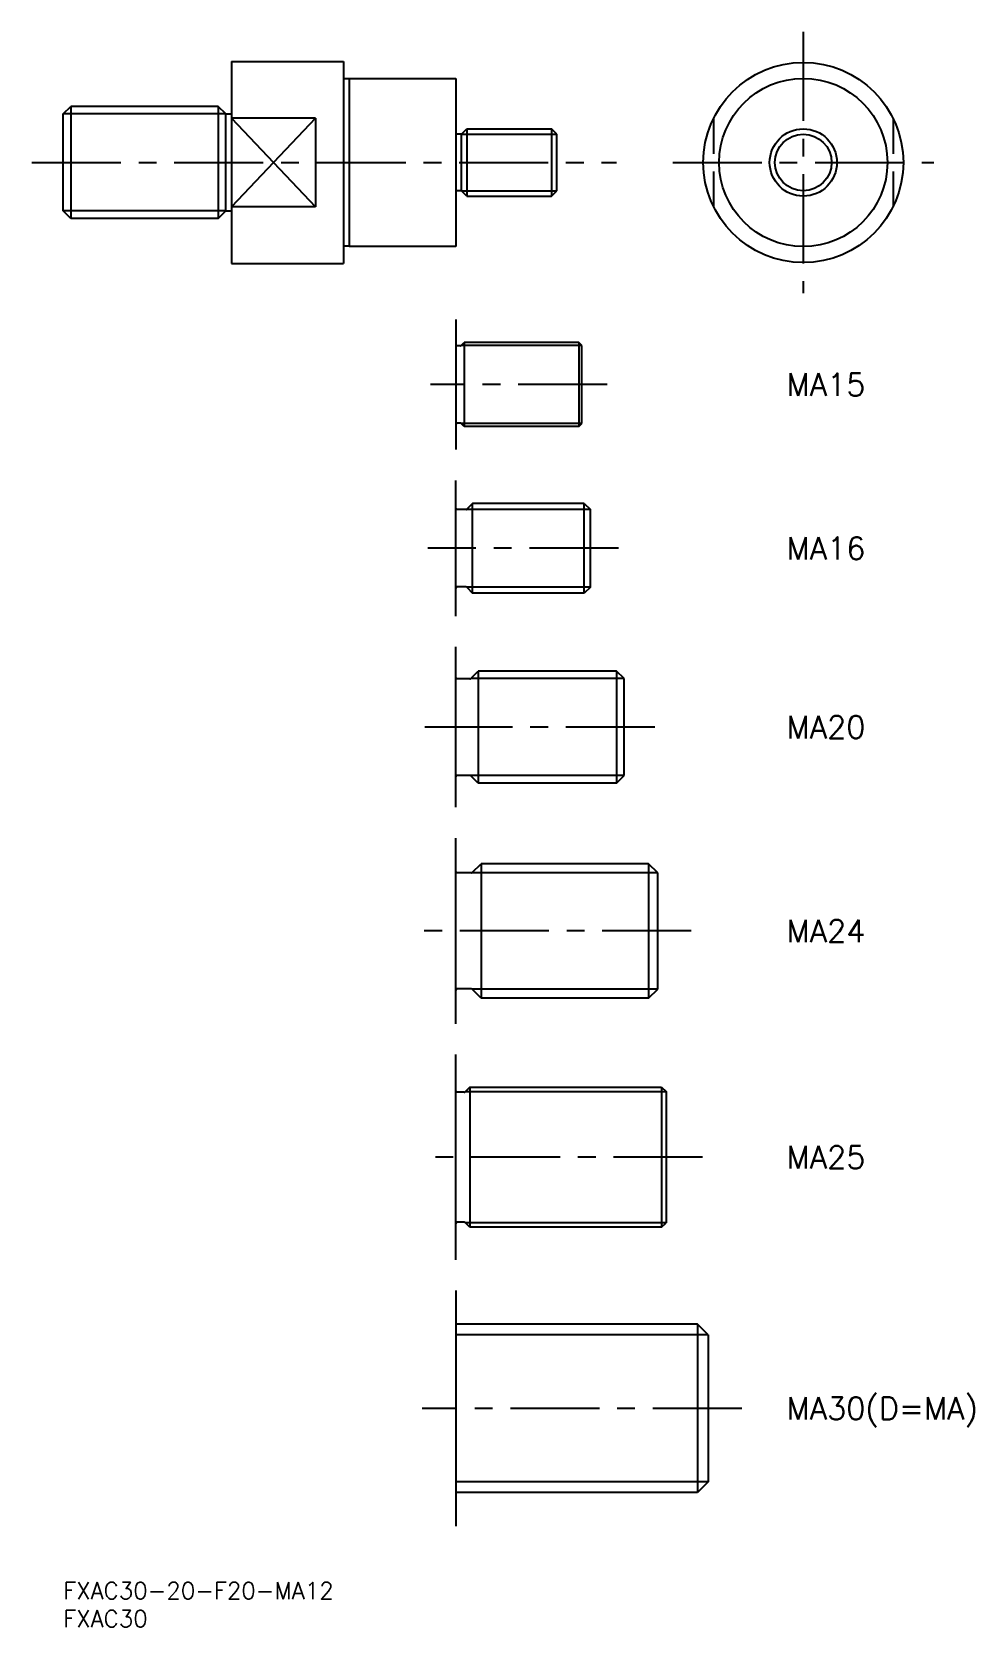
# Model space of a CAD drawing. Extents: x -6 to 162, y -8 to 276.
import ezdxf

# ---------------------------------------------------------------- set-up
doc = ezdxf.new("R2010")
doc.units = 0
doc.header["$LTSCALE"] = 0.5
doc.linetypes.add('CENTER', pattern=[50.8, 31.75, -6.35, 6.35, -6.35])
doc.linetypes.add('DASHED', pattern=[19.05, 12.7, -6.35])
for name, color, linetype in [('MSM_CENTER', 1, 'CENTER'), ('MSM_CONTINUOUS', 7, 'CONTINUOUS'), ('MSM_DASHED', 4, 'DASHED'), ('MSM_NARROW', 5, 'CONTINUOUS'), ('MSM_PART_NUMBER', 7, 'CONTINUOUS')]:
    doc.layers.add(name, color=color, linetype=linetype)
doc.styles.get("Standard").update_dxf_attribs({"font": 'txt.shx', "height": 3, "bigfont": 'bigfont.shx'})

# ---------------------------------------------------------------- blocks, each defined once
blk = doc.blocks.new('*U4')
at = {"layer": 'MSM_PART_NUMBER'}
blk.add_text('FXAC30-20-F20-MA12', height=3, dxfattribs=at).set_placement((0, -3))
blk = doc.blocks.new('*U5')
at = {"layer": 'MSM_PART_NUMBER'}
blk.add_text('FXAC30', height=3, dxfattribs=at).set_placement((0, -8))
blk = doc.blocks.new('*U6')
at = {"layer": 'MSM_PART_NUMBER'}
blk.add_text('MA15', height=4, dxfattribs=at).set_placement((129, 211.6))
blk = doc.blocks.new('*U7')
at = {"layer": 'MSM_PART_NUMBER'}
blk.add_text('MA16', height=4, dxfattribs=at).set_placement((129, 182.4))
blk = doc.blocks.new('*U8')
at = {"layer": 'MSM_PART_NUMBER'}
blk.add_text('MA20', height=4, dxfattribs=at).set_placement((129, 150.5))
blk = doc.blocks.new('*U9')
at = {"layer": 'MSM_PART_NUMBER'}
blk.add_text('MA24', height=4, dxfattribs=at).set_placement((129, 114.15))
blk = doc.blocks.new('*U10')
at = {"layer": 'MSM_PART_NUMBER'}
blk.add_text('MA25', height=4, dxfattribs=at).set_placement((129, 73.8))
blk = doc.blocks.new('*U11')
at = {"layer": 'MSM_PART_NUMBER'}
blk.add_text('MA30(D=MA)', height=4, dxfattribs=at).set_placement((129, 29))

msp = doc.modelspace()

# ---------------------------------------------------------------- linework, layer by layer
at = {"layer": 'MSM_CENTER'}
for p, q in [((131.97, 276.49), (131.97, 229.91)), ((-5.6, 253.2), (98.68, 253.2)), ((108.68, 253.2), (155.26, 253.2)), ((97, 213.6), (65.5, 213.6)), ((99, 184.4), (65, 184.4)), ((105.5, 152.5), (64.5, 152.5)), ((112, 116.15), (64, 116.15)), ((114, 75.8), (63.5, 75.8)), ((121, 31), (64, 31))]:
    msp.add_line(p, q, dxfattribs=at)
at = {"layer": 'MSM_CONTINUOUS'}
for p, q in [((30, 271.2), (30, 235.2)), ((30, 271.2), (50, 271.2)), ((50, 271.2), (50, 235.2)), ((51, 268.1), (50, 268.1)), ((51, 268.2), (70, 268.2)), ((51, 268.2), (51, 238.2)), ((70, 268.2), (70, 238.2)), ((0, 261.85), (1.35, 263.2)), ((0, 244.55), (0, 261.85)), ((27.65, 263.2), (1.35, 263.2)), ((1.35, 263.2), (1.35, 243.2)), ((29, 261.85), (27.65, 263.2)), ((27.65, 263.2), (27.65, 243.2)), ((29, 244.55), (29, 261.85)), ((29, 261.85), (30, 261.85)), ((45, 261.09), (30, 261.09)), ((45, 261.09), (45, 245.31)), ((71, 258.25), (71.95, 259.2)), ((71.95, 259.2), (87.05, 259.2)), ((71.95, 259.2), (71.95, 247.2)), ((88, 258.25), (87.05, 259.2)), ((87.05, 259.2), (87.05, 247.2)), ((71, 258.25), (70, 258.25)), ((71, 248.15), (71, 258.25)), ((88, 248.15), (88, 258.25)), ((71, 248.15), (70, 248.15)), ((71.95, 247.2), (71, 248.15)), ((87.05, 247.2), (88, 248.15)), ((45, 245.31), (30, 245.31)), ((71.95, 247.2), (87.05, 247.2)), ((1.35, 243.2), (0, 244.55)), ((27.65, 243.2), (1.35, 243.2)), ((27.65, 243.2), (29, 244.55)), ((29, 244.55), (30, 244.55)), ((51, 238.3), (50, 238.3)), ((70, 238.2), (51, 238.2)), ((30, 235.2), (50, 235.2)), ((70, 225.2), (70, 202)), ((70.82, 220.5), (70.2, 220.5)), ((70.96, 220.56), (71.5, 221.1)), ((91.96, 221.1), (71.5, 221.1)), ((71.5, 221.1), (71.5, 206.1)), ((92.5, 220.56), (91.96, 221.1)), ((91.96, 221.1), (91.96, 206.1)), ((92.5, 206.64), (92.5, 220.56)), ((70.82, 206.7), (70.2, 206.7)), ((71.5, 206.1), (70.96, 206.64)), ((91.96, 206.1), (71.5, 206.1)), ((91.96, 206.1), (92.5, 206.64)), ((70, 172.3), (70, 196.5)), ((71.82, 191.3), (70.2, 191.3)), ((73, 192.4), (71.96, 191.36)), ((92.92, 192.4), (73, 192.4)), ((73, 176.4), (73, 192.4)), ((92.92, 176.4), (92.92, 192.4)), ((92.92, 192.4), (94, 191.32)), ((94, 177.48), (94, 191.32)), ((71.82, 177.5), (70.2, 177.5)), ((71.96, 177.44), (73, 176.4)), ((92.92, 176.4), (73, 176.4)), ((94, 177.48), (92.92, 176.4)), ((70, 138.2), (70, 166.8)), ((72.66, 161.16), (74, 162.5)), ((98.65, 162.5), (74, 162.5)), ((74, 162.5), (74, 142.5)), ((100, 161.15), (98.65, 162.5)), ((98.65, 162.5), (98.65, 142.5)), ((72.52, 161.1), (70.2, 161.1)), ((100, 143.85), (100, 161.15)), ((72.52, 143.9), (70.2, 143.9)), ((74, 142.5), (72.66, 143.84)), ((98.65, 142.5), (74, 142.5)), ((98.65, 142.5), (100, 143.85)), ((70, 99.6), (70, 132.7)), ((72.91, 126.56), (74.5, 128.15)), ((104.38, 128.15), (74.5, 128.15)), ((74.5, 128.15), (74.5, 104.15)), ((106, 126.53), (104.38, 128.15)), ((104.38, 128.15), (104.38, 104.15)), ((72.77, 126.5), (70.2, 126.5)), ((106, 105.77), (106, 126.53)), ((72.77, 105.8), (70.2, 105.8)), ((74.5, 104.15), (72.91, 105.74)), ((104.38, 104.15), (106, 105.77)), ((104.38, 104.15), (74.5, 104.15)), ((70, 57.5), (70, 94.1)), ((72.5, 88.3), (71.66, 87.46)), ((72.5, 88.3), (106.69, 88.3)), ((72.5, 88.3), (72.5, 63.3)), ((106.69, 88.3), (107.5, 87.49)), ((106.69, 88.3), (106.69, 63.3)), ((71.52, 87.4), (70.2, 87.4)), ((107.5, 87.49), (107.5, 64.11)), ((71.52, 64.2), (70.2, 64.2)), ((72.5, 63.3), (71.66, 64.14)), ((106.69, 63.3), (72.5, 63.3)), ((106.69, 63.3), (107.5, 64.11)), ((70, 52), (70, 10)), ((113.11, 46), (70, 46)), ((113.11, 46), (113.11, 16)), ((115, 44.11), (113.11, 46)), ((115, 44.11), (115, 17.89)), ((115, 17.89), (113.11, 16)), ((113.11, 16), (70, 16))]:
    msp.add_line(p, q, dxfattribs=at)
for radius in [17.84, 15, 6]:
    msp.add_circle((131.97, 253.2), radius, dxfattribs=at)
for centre, start, end in [((70.2, 220.7), 180, 270), ((70.82, 220.7), 270, 315), ((70.2, 206.5), 90, 180), ((70.82, 206.5), 45, 90), ((70.2, 191.5), 180, 270), ((71.82, 191.5), 270, 315), ((70.2, 177.3), 90, 180), ((71.82, 177.3), 45, 90), ((70.2, 161.3), 180, 270), ((72.52, 161.3), 270, 315), ((70.2, 143.7), 90, 180), ((72.52, 143.7), 45, 90), ((70.2, 126.7), 180, 270), ((72.77, 126.7), 270, 315), ((70.2, 105.6), 90, 180), ((72.77, 105.6), 45, 90), ((70.2, 87.6), 180, 270), ((71.52, 87.6), 270, 315), ((70.2, 64), 90, 180), ((71.52, 64), 45, 90)]:
    msp.add_arc(centre, 0.2, start, end, dxfattribs=at)
at = {"layer": 'MSM_DASHED'}
for p, q in [((115.97, 261.09), (115.97, 245.31)), ((147.97, 261.09), (147.97, 245.31))]:
    msp.add_line(p, q, dxfattribs=at)
at = {"layer": 'MSM_NARROW'}
for p, q in [((29, 261.85), (0, 261.85)), ((30, 261.09), (45, 245.31)), ((45, 261.09), (30, 245.31)), ((71, 258.25), (88, 258.25)), ((71, 248.15), (88, 248.15)), ((29, 244.55), (0, 244.55)), ((92.5, 220.56), (70.96, 220.56)), ((92.5, 206.64), (70.96, 206.64)), ((94, 191.32), (71.9, 191.32)), ((94, 177.48), (71.9, 177.48)), ((100, 161.15), (72.65, 161.15)), ((100, 143.85), (72.65, 143.85)), ((106, 126.53), (72.87, 126.53)), ((106, 105.77), (72.87, 105.77)), ((71.69, 87.49), (107.5, 87.49)), ((107.5, 64.11), (71.69, 64.11)), ((115, 44.11), (70, 44.11)), ((115, 17.89), (70, 17.89))]:
    msp.add_line(p, q, dxfattribs=at)
msp.add_circle((131.97, 253.2), 5.05, dxfattribs=at)

# ---------------------------------------------------------------- block references
at = {"layer": 'MSM_CONTINUOUS'}
for name in ['*U6', '*U7', '*U8', '*U9', '*U10', '*U11', '*U4', '*U5']:
    msp.add_blockref(name, (0, 0), dxfattribs=at)

doc.saveas('drawing.dxf')
